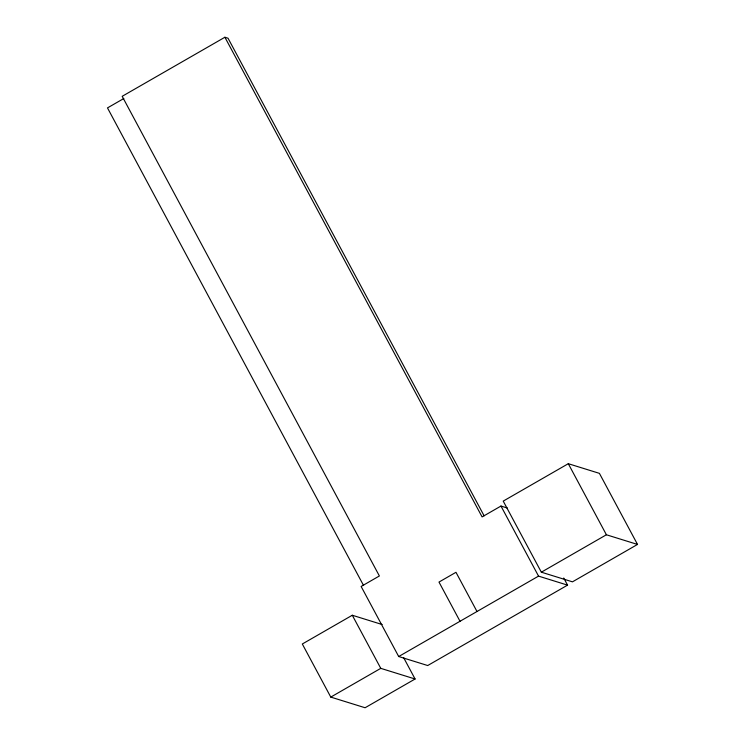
<?xml version="1.0" encoding="UTF-8"?>
<svg xmlns="http://www.w3.org/2000/svg" width="745" height="745" viewBox="0 0 745 745"><rect width="100%" height="100%" fill="white"/><g stroke="black" fill="none" stroke-linecap="round" stroke-linejoin="round"><path stroke-width="1.12" d="M484.12 515.829L228.026 38.218L224.897 37.25L122.189 96.31L379.382 575.969L361.129 586.464L398.696 656.531L427.714 665.536L567.56 585.132L563.741 578.018M123.819 98.517L107.485 107.904L363.579 585.514M568.295 463.697L503.229 501.106L541.345 572.188L572.458 581.845L637.515 544.437L599.408 473.354L568.295 463.697L606.402 534.77L637.515 544.437M507.382 508.043L500.966 506.051L482.089 516.909L224.897 37.25M382.185 624.534L352.292 615.249L302.312 643.997L330.78 697.096L365.097 707.75L415.086 679.002L403.585 657.565M541.345 572.188L606.402 534.77M398.696 656.531L538.542 576.118L567.56 585.132M330.78 697.096L380.769 668.349L415.086 679.002M500.966 506.051L538.542 576.118M476.996 611.505L455.977 572.3L438.991 582.068L460.019 621.274M352.292 615.249L380.769 668.349"/></g></svg>
